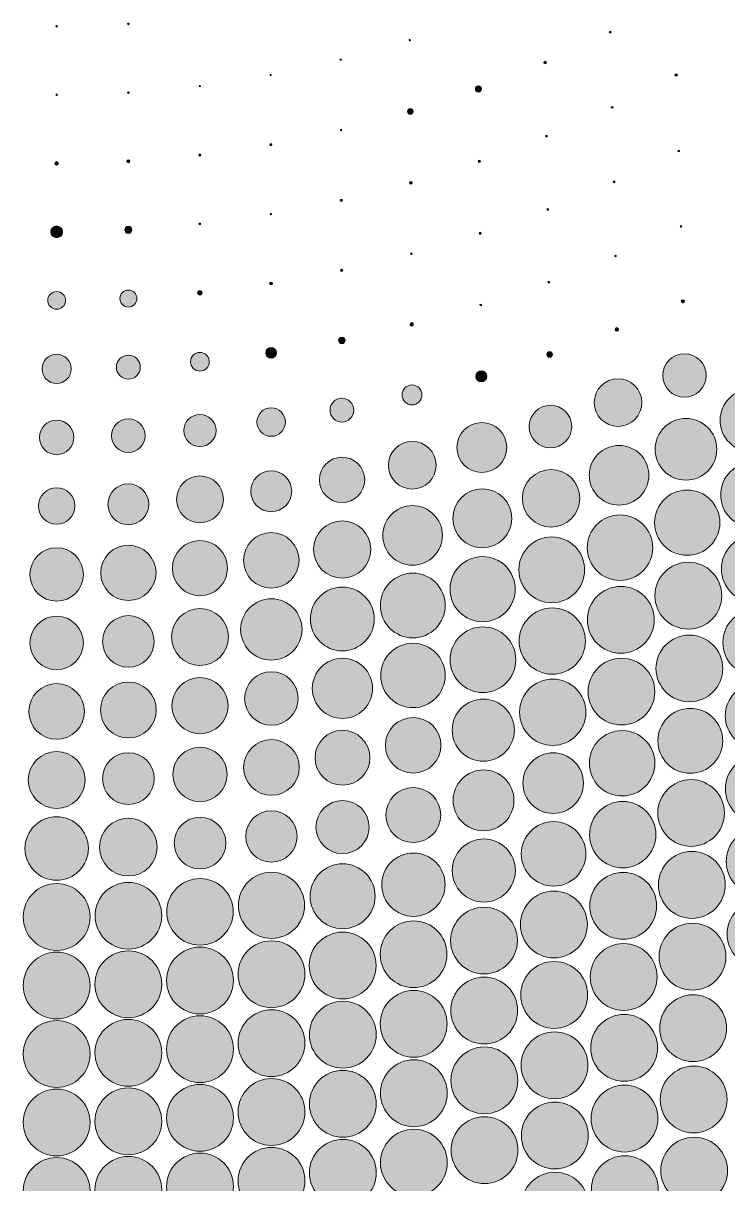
# Model space of a CAD drawing. Extents: x 3515 to 4006, y 175 to 667.
# Drawn here: x 3758 to 3809, y 257.7 to 341.8 of the extents above; entities that cross this region are included whole.
import ezdxf

# ---------------------------------------------------------------- set-up
doc = ezdxf.new("R2010")
doc.units = 0
doc.header["$MEASUREMENT"] = 0
doc.layers.add('Capa 1', color=7, linetype='Continuous', lineweight=0)

# ---------------------------------------------------------------- blocks, each defined once
blk = doc.blocks.new('Block_0')
at = {"layer": 'Capa 1', "true_color": 0x000000, "transparency": 33554687}
h = blk.add_hatch(color=18, dxfattribs=at)
h.dxf.hatch_style = 2
edge = h.paths.add_edge_path()
edge.add_arc((3760.415, 341.553), 0.0593, 0, 360)
h = blk.add_hatch(color=18, dxfattribs=at)
h.dxf.hatch_style = 2
edge = h.paths.add_edge_path()
edge.add_arc((3765.608, 341.723), 0.0557, 0, 360)
h = blk.add_hatch(color=18, dxfattribs=at)
h.dxf.hatch_style = 2
edge = h.paths.add_edge_path()
edge.add_arc((3785.989, 340.561), 0.0484, 0, 360)
h = blk.add_hatch(color=18, dxfattribs=at)
h.dxf.hatch_style = 2
edge = h.paths.add_edge_path()
edge.add_arc((3800.504, 341.129), 0.0629, 0, 360)
h = blk.add_hatch(color=18, dxfattribs=at)
h.dxf.hatch_style = 2
edge = h.paths.add_edge_path()
edge.add_arc((3780.992, 339.139), 0.0448, 0, 360)
h = blk.add_hatch(color=18, dxfattribs=at)
h.dxf.hatch_style = 2
edge = h.paths.add_edge_path()
edge.add_arc((3795.795, 338.934), 0.0871, 0, 360)
h = blk.add_hatch(color=18, dxfattribs=at)
h.dxf.hatch_style = 2
edge = h.paths.add_edge_path()
edge.add_arc((3775.916, 338.027), 0.0375, 0, 360)
h = blk.add_hatch(color=18, dxfattribs=at)
h.dxf.hatch_style = 2
edge = h.paths.add_edge_path()
edge.add_arc((3805.291, 338.03), 0.092, 0, 360)
h = blk.add_hatch(color=18, dxfattribs=at)
h.dxf.hatch_style = 2
edge = h.paths.add_edge_path()
edge.add_arc((3770.782, 337.23), 0.0436, 0, 360)
h = blk.add_hatch(color=18, dxfattribs=at)
h.dxf.hatch_style = 2
edge = h.paths.add_edge_path()
edge.add_arc((3790.966, 337.015), 0.223, 0, 360)
h = blk.add_hatch(color=18, dxfattribs=at)
h.dxf.hatch_style = 2
edge = h.paths.add_edge_path()
edge.add_arc((3760.415, 336.591), 0.0557, 0, 360)
h = blk.add_hatch(color=18, dxfattribs=at)
h.dxf.hatch_style = 2
edge = h.paths.add_edge_path()
edge.add_arc((3765.608, 336.751), 0.0533, 0, 360)
h = blk.add_hatch(color=18, dxfattribs=at)
h.dxf.hatch_style = 2
edge = h.paths.add_edge_path()
edge.add_arc((3786.033, 335.381), 0.201, 0, 360)
h = blk.add_hatch(color=18, dxfattribs=at)
h.dxf.hatch_style = 2
edge = h.paths.add_edge_path()
edge.add_arc((3800.654, 335.684), 0.0654, 0, 360)
h = blk.add_hatch(color=18, dxfattribs=at)
h.dxf.hatch_style = 2
edge = h.paths.add_edge_path()
edge.add_arc((3781.015, 334.036), 0.0533, 0, 360)
h = blk.add_hatch(color=18, dxfattribs=at)
h.dxf.hatch_style = 2
edge = h.paths.add_edge_path()
edge.add_arc((3775.926, 332.985), 0.0763, 0, 360)
h = blk.add_hatch(color=18, dxfattribs=at)
h.dxf.hatch_style = 2
edge = h.paths.add_edge_path()
edge.add_arc((3795.896, 333.596), 0.0775, 0, 360)
h = blk.add_hatch(color=18, dxfattribs=at)
h.dxf.hatch_style = 2
edge = h.paths.add_edge_path()
edge.add_arc((3770.785, 332.232), 0.0714, 0, 360)
h = blk.add_hatch(color=18, dxfattribs=at)
h.dxf.hatch_style = 2
edge = h.paths.add_edge_path()
edge.add_arc((3805.473, 332.521), 0.0629, 0, 360)
h = blk.add_hatch(color=18, dxfattribs=at)
h.dxf.hatch_style = 2
edge = h.paths.add_edge_path()
edge.add_arc((3760.415, 331.628), 0.125, 0, 360)
h = blk.add_hatch(color=18, dxfattribs=at)
h.dxf.hatch_style = 2
edge = h.paths.add_edge_path()
edge.add_arc((3765.609, 331.779), 0.108, 0, 360)
h = blk.add_hatch(color=18, dxfattribs=at)
h.dxf.hatch_style = 2
edge = h.paths.add_edge_path()
edge.add_arc((3791.03, 331.774), 0.0944, 0, 360)
h = blk.add_hatch(color=18, dxfattribs=at)
h.dxf.hatch_style = 2
edge = h.paths.add_edge_path()
edge.add_arc((3786.071, 330.223), 0.098, 0, 360)
h = blk.add_hatch(color=18, dxfattribs=at)
h.dxf.hatch_style = 2
edge = h.paths.add_edge_path()
edge.add_arc((3800.783, 330.284), 0.0678, 0, 360)
h = blk.add_hatch(color=18, dxfattribs=at)
h.dxf.hatch_style = 2
edge = h.paths.add_edge_path()
edge.add_arc((3781.034, 328.948), 0.0726, 0, 360)
h = blk.add_hatch(color=18, dxfattribs=at)
h.dxf.hatch_style = 2
edge = h.paths.add_edge_path()
edge.add_arc((3775.934, 327.952), 0.0496, 0, 360)
h = blk.add_hatch(color=18, dxfattribs=at)
h.dxf.hatch_style = 2
edge = h.paths.add_edge_path()
edge.add_arc((3795.983, 328.295), 0.0654, 0, 360)
h = blk.add_hatch(color=18, dxfattribs=at)
h.dxf.hatch_style = 2
edge = h.paths.add_edge_path()
edge.add_arc((3760.415, 326.666), 0.427, 0, 360)
h = blk.add_hatch(color=18, dxfattribs=at)
h.dxf.hatch_style = 2
edge = h.paths.add_edge_path()
edge.add_arc((3765.609, 326.809), 0.255, 0, 360)
h = blk.add_hatch(color=18, dxfattribs=at)
h.dxf.hatch_style = 2
edge = h.paths.add_edge_path()
edge.add_arc((3770.787, 327.238), 0.069, 0, 360)
h = blk.add_hatch(color=18, dxfattribs=at)
h.dxf.hatch_style = 2
edge = h.paths.add_edge_path()
edge.add_arc((3805.631, 327.061), 0.0617, 0, 360)
h = blk.add_hatch(color=18, dxfattribs=at)
h.dxf.hatch_style = 2
edge = h.paths.add_edge_path()
edge.add_arc((3791.085, 326.561), 0.0763, 0, 360)
h = blk.add_hatch(color=18, dxfattribs=at)
h.dxf.hatch_style = 2
edge = h.paths.add_edge_path()
edge.add_arc((3786.103, 325.085), 0.0666, 0, 360)
h = blk.add_hatch(color=18, dxfattribs=at)
h.dxf.hatch_style = 2
edge = h.paths.add_edge_path()
edge.add_arc((3800.894, 324.924), 0.0569, 0, 360)
h = blk.add_hatch(color=18, dxfattribs=at)
h.dxf.hatch_style = 2
edge = h.paths.add_edge_path()
edge.add_arc((3781.05, 323.872), 0.0847, 0, 360)
h = blk.add_hatch(color=18, dxfattribs=at)
h.dxf.hatch_style = 2
edge = h.paths.add_edge_path()
edge.add_arc((3775.941, 322.925), 0.102, 0, 360)
h = blk.add_hatch(color=18, dxfattribs=at)
h.dxf.hatch_style = 2
edge = h.paths.add_edge_path()
edge.add_arc((3796.057, 323.026), 0.0678, 0, 360)
h = blk.add_hatch(color=18, dxfattribs=at)
h.dxf.hatch_style = 2
edge = h.paths.add_edge_path()
edge.add_arc((3760.415, 321.703), 0.643, 0, 360)
h = blk.add_hatch(color=18, dxfattribs=at)
h.dxf.hatch_style = 2
edge = h.paths.add_edge_path()
edge.add_arc((3765.609, 321.839), 0.616, 0, 360)
h = blk.add_hatch(color=18, dxfattribs=at)
h.dxf.hatch_style = 2
edge = h.paths.add_edge_path()
edge.add_arc((3770.789, 322.247), 0.166, 0, 360)
h = blk.add_hatch(color=18, dxfattribs=at)
h.dxf.hatch_style = 2
edge = h.paths.add_edge_path()
edge.add_arc((3791.132, 321.371), 0.0593, 0, 360)
h = blk.add_hatch(color=18, dxfattribs=at)
h.dxf.hatch_style = 2
edge = h.paths.add_edge_path()
edge.add_arc((3805.768, 321.644), 0.111, 0, 360)
h = blk.add_hatch(color=18, dxfattribs=at)
h.dxf.hatch_style = 2
edge = h.paths.add_edge_path()
edge.add_arc((3786.13, 319.963), 0.131, 0, 360)
h = blk.add_hatch(color=18, dxfattribs=at)
h.dxf.hatch_style = 2
edge = h.paths.add_edge_path()
edge.add_arc((3800.991, 319.599), 0.132, 0, 360)
h = blk.add_hatch(color=18, dxfattribs=at)
h.dxf.hatch_style = 2
edge = h.paths.add_edge_path()
edge.add_arc((3781.064, 318.807), 0.238, 0, 360)
h = blk.add_hatch(color=18, dxfattribs=at)
h.dxf.hatch_style = 2
edge = h.paths.add_edge_path()
edge.add_arc((3760.415, 316.741), 1.057, 0, 360)
h = blk.add_hatch(color=18, dxfattribs=at)
h.dxf.hatch_style = 2
edge = h.paths.add_edge_path()
edge.add_arc((3770.791, 317.259), 0.678, 0, 360)
h = blk.add_hatch(color=18, dxfattribs=at)
h.dxf.hatch_style = 2
edge = h.paths.add_edge_path()
edge.add_arc((3775.947, 317.905), 0.386, 0, 360)
h = blk.add_hatch(color=18, dxfattribs=at)
h.dxf.hatch_style = 2
edge = h.paths.add_edge_path()
edge.add_arc((3796.122, 317.783), 0.203, 0, 360)
h = blk.add_hatch(color=18, dxfattribs=at)
h.dxf.hatch_style = 2
edge = h.paths.add_edge_path()
edge.add_arc((3805.887, 316.265), 1.577, 0, 360)
h = blk.add_hatch(color=18, dxfattribs=at)
h.dxf.hatch_style = 2
edge = h.paths.add_edge_path()
edge.add_arc((3765.609, 316.87), 0.867, 0, 360)
h = blk.add_hatch(color=18, dxfattribs=at)
h.dxf.hatch_style = 2
edge = h.paths.add_edge_path()
edge.add_arc((3791.173, 316.201), 0.396, 0, 360)
h = blk.add_hatch(color=18, dxfattribs=at)
h.dxf.hatch_style = 2
edge = h.paths.add_edge_path()
edge.add_arc((3786.154, 314.856), 0.721, 0, 360)
h = blk.add_hatch(color=18, dxfattribs=at)
h.dxf.hatch_style = 2
edge = h.paths.add_edge_path()
edge.add_arc((3801.075, 314.304), 1.726, 0, 360)
h = blk.add_hatch(color=18, dxfattribs=at)
h.dxf.hatch_style = 2
edge = h.paths.add_edge_path()
edge.add_arc((3810.748, 313.012), 2.28, 0, 360)
h = blk.add_hatch(color=18, dxfattribs=at)
h.dxf.hatch_style = 2
edge = h.paths.add_edge_path()
edge.add_arc((3781.076, 313.751), 0.861, 0, 360)
h = blk.add_hatch(color=18, dxfattribs=at)
h.dxf.hatch_style = 2
edge = h.paths.add_edge_path()
edge.add_arc((3775.952, 312.89), 1.031, 0, 360)
h = blk.add_hatch(color=18, dxfattribs=at)
h.dxf.hatch_style = 2
edge = h.paths.add_edge_path()
edge.add_arc((3796.179, 312.564), 1.54, 0, 360)
h = blk.add_hatch(color=18, dxfattribs=at)
h.dxf.hatch_style = 2
edge = h.paths.add_edge_path()
edge.add_arc((3760.415, 311.778), 1.25, 0, 360)
h = blk.add_hatch(color=18, dxfattribs=at)
h.dxf.hatch_style = 2
edge = h.paths.add_edge_path()
edge.add_arc((3765.61, 311.902), 1.215, 0, 360)
h = blk.add_hatch(color=18, dxfattribs=at)
h.dxf.hatch_style = 2
edge = h.paths.add_edge_path()
edge.add_arc((3770.793, 312.273), 1.164, 0, 360)
h = blk.add_hatch(color=18, dxfattribs=at)
h.dxf.hatch_style = 2
edge = h.paths.add_edge_path()
edge.add_arc((3791.209, 311.048), 1.803, 0, 360)
h = blk.add_hatch(color=18, dxfattribs=at)
h.dxf.hatch_style = 2
edge = h.paths.add_edge_path()
edge.add_arc((3805.992, 310.919), 2.234, 0, 360)
h = blk.add_hatch(color=18, dxfattribs=at)
h.dxf.hatch_style = 2
edge = h.paths.add_edge_path()
edge.add_arc((3786.174, 309.761), 1.727, 0, 360)
h = blk.add_hatch(color=18, dxfattribs=at)
h.dxf.hatch_style = 2
edge = h.paths.add_edge_path()
edge.add_arc((3801.149, 309.036), 2.159, 0, 360)
h = blk.add_hatch(color=18, dxfattribs=at)
h.dxf.hatch_style = 2
edge = h.paths.add_edge_path()
edge.add_arc((3781.087, 308.704), 1.64, 0, 360)
h = blk.add_hatch(color=18, dxfattribs=at)
h.dxf.hatch_style = 2
edge = h.paths.add_edge_path()
edge.add_arc((3775.956, 307.879), 1.481, 0, 360)
h = blk.add_hatch(color=18, dxfattribs=at)
h.dxf.hatch_style = 2
edge = h.paths.add_edge_path()
edge.add_arc((3796.229, 307.366), 2.082, 0, 360)
h = blk.add_hatch(color=18, dxfattribs=at)
h.dxf.hatch_style = 2
edge = h.paths.add_edge_path()
edge.add_arc((3810.875, 307.617), 2.363, 0, 360)
h = blk.add_hatch(color=18, dxfattribs=at)
h.dxf.hatch_style = 2
edge = h.paths.add_edge_path()
edge.add_arc((3770.794, 307.289), 1.695, 0, 360)
h = blk.add_hatch(color=18, dxfattribs=at)
h.dxf.hatch_style = 2
edge = h.paths.add_edge_path()
edge.add_arc((3760.415, 306.816), 1.321, 0, 360)
h = blk.add_hatch(color=18, dxfattribs=at)
h.dxf.hatch_style = 2
edge = h.paths.add_edge_path()
edge.add_arc((3765.61, 306.934), 1.478, 0, 360)
h = blk.add_hatch(color=18, dxfattribs=at)
h.dxf.hatch_style = 2
edge = h.paths.add_edge_path()
edge.add_arc((3791.24, 305.912), 2.137, 0, 360)
h = blk.add_hatch(color=18, dxfattribs=at)
h.dxf.hatch_style = 2
edge = h.paths.add_edge_path()
edge.add_arc((3806.085, 305.603), 2.365, 0, 360)
h = blk.add_hatch(color=18, dxfattribs=at)
h.dxf.hatch_style = 2
edge = h.paths.add_edge_path()
edge.add_arc((3786.193, 304.677), 2.158, 0, 360)
h = blk.add_hatch(color=18, dxfattribs=at)
h.dxf.hatch_style = 2
edge = h.paths.add_edge_path()
edge.add_arc((3801.215, 303.792), 2.374, 0, 360)
h = blk.add_hatch(color=18, dxfattribs=at)
h.dxf.hatch_style = 2
edge = h.paths.add_edge_path()
edge.add_arc((3781.096, 303.663), 2.073, 0, 360)
h = blk.add_hatch(color=18, dxfattribs=at)
h.dxf.hatch_style = 2
edge = h.paths.add_edge_path()
edge.add_arc((3770.795, 302.307), 1.997, 0, 360)
h = blk.add_hatch(color=18, dxfattribs=at)
h.dxf.hatch_style = 2
edge = h.paths.add_edge_path()
edge.add_arc((3775.96, 302.872), 2.013, 0, 360)
h = blk.add_hatch(color=18, dxfattribs=at)
h.dxf.hatch_style = 2
edge = h.paths.add_edge_path()
edge.add_arc((3796.273, 302.186), 2.383, 0, 360)
h = blk.add_hatch(color=18, dxfattribs=at)
h.dxf.hatch_style = 2
edge = h.paths.add_edge_path()
edge.add_arc((3810.988, 302.253), 2.42, 0, 360)
h = blk.add_hatch(color=18, dxfattribs=at)
h.dxf.hatch_style = 2
edge = h.paths.add_edge_path()
edge.add_arc((3760.415, 301.853), 1.937, 0, 360)
h = blk.add_hatch(color=18, dxfattribs=at)
h.dxf.hatch_style = 2
edge = h.paths.add_edge_path()
edge.add_arc((3765.61, 301.967), 2.003, 0, 360)
h = blk.add_hatch(color=18, dxfattribs=at)
h.dxf.hatch_style = 2
edge = h.paths.add_edge_path()
edge.add_arc((3791.268, 300.788), 2.36, 0, 360)
h = blk.add_hatch(color=18, dxfattribs=at)
h.dxf.hatch_style = 2
edge = h.paths.add_edge_path()
edge.add_arc((3806.168, 300.313), 2.421, 0, 360)
h = blk.add_hatch(color=18, dxfattribs=at)
h.dxf.hatch_style = 2
edge = h.paths.add_edge_path()
edge.add_arc((3786.209, 299.602), 2.346, 0, 360)
h = blk.add_hatch(color=18, dxfattribs=at)
h.dxf.hatch_style = 2
edge = h.paths.add_edge_path()
edge.add_arc((3801.273, 298.568), 2.42, 0, 360)
h = blk.add_hatch(color=18, dxfattribs=at)
h.dxf.hatch_style = 2
edge = h.paths.add_edge_path()
edge.add_arc((3781.105, 298.628), 2.309, 0, 360)
h = blk.add_hatch(color=18, dxfattribs=at)
h.dxf.hatch_style = 2
edge = h.paths.add_edge_path()
edge.add_arc((3770.796, 297.326), 2.06, 0, 360)
h = blk.add_hatch(color=18, dxfattribs=at)
h.dxf.hatch_style = 2
edge = h.paths.add_edge_path()
edge.add_arc((3775.964, 297.869), 2.222, 0, 360)
h = blk.add_hatch(color=18, dxfattribs=at)
h.dxf.hatch_style = 2
edge = h.paths.add_edge_path()
edge.add_arc((3796.312, 297.023), 2.4, 0, 360)
h = blk.add_hatch(color=18, dxfattribs=at)
h.dxf.hatch_style = 2
edge = h.paths.add_edge_path()
edge.add_arc((3811.089, 296.918), 2.417, 0, 360)
h = blk.add_hatch(color=18, dxfattribs=at)
h.dxf.hatch_style = 2
edge = h.paths.add_edge_path()
edge.add_arc((3760.415, 296.891), 1.935, 0, 360)
h = blk.add_hatch(color=18, dxfattribs=at)
h.dxf.hatch_style = 2
edge = h.paths.add_edge_path()
edge.add_arc((3765.61, 297), 1.868, 0, 360)
h = blk.add_hatch(color=18, dxfattribs=at)
h.dxf.hatch_style = 2
edge = h.paths.add_edge_path()
edge.add_arc((3791.292, 295.678), 2.38, 0, 360)
h = blk.add_hatch(color=18, dxfattribs=at)
h.dxf.hatch_style = 2
edge = h.paths.add_edge_path()
edge.add_arc((3786.223, 294.536), 2.332, 0, 360)
h = blk.add_hatch(color=18, dxfattribs=at)
h.dxf.hatch_style = 2
edge = h.paths.add_edge_path()
edge.add_arc((3806.241, 295.046), 2.417, 0, 360)
h = blk.add_hatch(color=18, dxfattribs=at)
h.dxf.hatch_style = 2
edge = h.paths.add_edge_path()
edge.add_arc((3781.112, 293.599), 2.179, 0, 360)
h = blk.add_hatch(color=18, dxfattribs=at)
h.dxf.hatch_style = 2
edge = h.paths.add_edge_path()
edge.add_arc((3801.325, 293.364), 2.415, 0, 360)
h = blk.add_hatch(color=18, dxfattribs=at)
h.dxf.hatch_style = 2
edge = h.paths.add_edge_path()
edge.add_arc((3770.797, 292.347), 2.033, 0, 360)
h = blk.add_hatch(color=18, dxfattribs=at)
h.dxf.hatch_style = 2
edge = h.paths.add_edge_path()
edge.add_arc((3775.967, 292.869), 1.938, 0, 360)
h = blk.add_hatch(color=18, dxfattribs=at)
h.dxf.hatch_style = 2
edge = h.paths.add_edge_path()
edge.add_arc((3796.346, 291.874), 2.401, 0, 360)
h = blk.add_hatch(color=18, dxfattribs=at)
h.dxf.hatch_style = 2
edge = h.paths.add_edge_path()
edge.add_arc((3760.415, 291.928), 2.016, 0, 360)
h = blk.add_hatch(color=18, dxfattribs=at)
h.dxf.hatch_style = 2
edge = h.paths.add_edge_path()
edge.add_arc((3765.61, 292.033), 2.023, 0, 360)
h = blk.add_hatch(color=18, dxfattribs=at)
h.dxf.hatch_style = 2
edge = h.paths.add_edge_path()
edge.add_arc((3811.179, 291.609), 2.343, 0, 360)
h = blk.add_hatch(color=18, dxfattribs=at)
h.dxf.hatch_style = 2
edge = h.paths.add_edge_path()
edge.add_arc((3791.314, 290.578), 2.25, 0, 360)
h = blk.add_hatch(color=18, dxfattribs=at)
h.dxf.hatch_style = 2
edge = h.paths.add_edge_path()
edge.add_arc((3806.307, 289.801), 2.348, 0, 360)
h = blk.add_hatch(color=18, dxfattribs=at)
h.dxf.hatch_style = 2
edge = h.paths.add_edge_path()
edge.add_arc((3786.236, 289.477), 2.013, 0, 360)
h = blk.add_hatch(color=18, dxfattribs=at)
h.dxf.hatch_style = 2
edge = h.paths.add_edge_path()
edge.add_arc((3781.118, 288.575), 1.989, 0, 360)
h = blk.add_hatch(color=18, dxfattribs=at)
h.dxf.hatch_style = 2
edge = h.paths.add_edge_path()
edge.add_arc((3801.371, 288.177), 2.37, 0, 360)
h = blk.add_hatch(color=18, dxfattribs=at)
h.dxf.hatch_style = 2
edge = h.paths.add_edge_path()
edge.add_arc((3770.798, 287.369), 1.969, 0, 360)
h = blk.add_hatch(color=18, dxfattribs=at)
h.dxf.hatch_style = 2
edge = h.paths.add_edge_path()
edge.add_arc((3775.97, 287.872), 2.015, 0, 360)
h = blk.add_hatch(color=18, dxfattribs=at)
h.dxf.hatch_style = 2
edge = h.paths.add_edge_path()
edge.add_arc((3760.415, 286.966), 2.058, 0, 360)
h = blk.add_hatch(color=18, dxfattribs=at)
h.dxf.hatch_style = 2
edge = h.paths.add_edge_path()
edge.add_arc((3765.61, 287.067), 1.875, 0, 360)
h = blk.add_hatch(color=18, dxfattribs=at)
h.dxf.hatch_style = 2
edge = h.paths.add_edge_path()
edge.add_arc((3796.378, 286.738), 2.194, 0, 360)
h = blk.add_hatch(color=18, dxfattribs=at)
h.dxf.hatch_style = 2
edge = h.paths.add_edge_path()
edge.add_arc((3811.26, 286.322), 2.411, 0, 360)
h = blk.add_hatch(color=18, dxfattribs=at)
h.dxf.hatch_style = 2
edge = h.paths.add_edge_path()
edge.add_arc((3791.334, 285.487), 2.204, 0, 360)
h = blk.add_hatch(color=18, dxfattribs=at)
h.dxf.hatch_style = 2
edge = h.paths.add_edge_path()
edge.add_arc((3806.366, 284.574), 2.415, 0, 360)
h = blk.add_hatch(color=18, dxfattribs=at)
h.dxf.hatch_style = 2
edge = h.paths.add_edge_path()
edge.add_arc((3786.247, 284.426), 1.989, 0, 360)
h = blk.add_hatch(color=18, dxfattribs=at)
h.dxf.hatch_style = 2
edge = h.paths.add_edge_path()
edge.add_arc((3781.124, 283.555), 1.926, 0, 360)
h = blk.add_hatch(color=18, dxfattribs=at)
h.dxf.hatch_style = 2
edge = h.paths.add_edge_path()
edge.add_arc((3801.413, 283.004), 2.404, 0, 360)
h = blk.add_hatch(color=18, dxfattribs=at)
h.dxf.hatch_style = 2
edge = h.paths.add_edge_path()
edge.add_arc((3760.415, 282.003), 2.296, 0, 360)
h = blk.add_hatch(color=18, dxfattribs=at)
h.dxf.hatch_style = 2
edge = h.paths.add_edge_path()
edge.add_arc((3765.61, 282.101), 2.09, 0, 360)
h = blk.add_hatch(color=18, dxfattribs=at)
h.dxf.hatch_style = 2
edge = h.paths.add_edge_path()
edge.add_arc((3770.799, 282.392), 1.874, 0, 360)
h = blk.add_hatch(color=18, dxfattribs=at)
h.dxf.hatch_style = 2
edge = h.paths.add_edge_path()
edge.add_arc((3775.972, 282.877), 1.864, 0, 360)
h = blk.add_hatch(color=18, dxfattribs=at)
h.dxf.hatch_style = 2
edge = h.paths.add_edge_path()
edge.add_arc((3796.406, 281.614), 2.337, 0, 360)
h = blk.add_hatch(color=18, dxfattribs=at)
h.dxf.hatch_style = 2
edge = h.paths.add_edge_path()
edge.add_arc((3811.333, 281.057), 2.421, 0, 360)
h = blk.add_hatch(color=18, dxfattribs=at)
h.dxf.hatch_style = 2
edge = h.paths.add_edge_path()
edge.add_arc((3791.352, 280.406), 2.288, 0, 360)
h = blk.add_hatch(color=18, dxfattribs=at)
h.dxf.hatch_style = 2
edge = h.paths.add_edge_path()
edge.add_arc((3786.257, 279.38), 2.295, 0, 360)
h = blk.add_hatch(color=18, dxfattribs=at)
h.dxf.hatch_style = 2
edge = h.paths.add_edge_path()
edge.add_arc((3806.42, 279.365), 2.421, 0, 360)
h = blk.add_hatch(color=18, dxfattribs=at)
h.dxf.hatch_style = 2
edge = h.paths.add_edge_path()
edge.add_arc((3781.129, 278.54), 2.353, 0, 360)
h = blk.add_hatch(color=18, dxfattribs=at)
h.dxf.hatch_style = 2
edge = h.paths.add_edge_path()
edge.add_arc((3775.975, 277.885), 2.398, 0, 360)
h = blk.add_hatch(color=18, dxfattribs=at)
h.dxf.hatch_style = 2
edge = h.paths.add_edge_path()
edge.add_arc((3801.45, 277.846), 2.421, 0, 360)
h = blk.add_hatch(color=18, dxfattribs=at)
h.dxf.hatch_style = 2
edge = h.paths.add_edge_path()
edge.add_arc((3760.415, 277.041), 2.421, 0, 360)
h = blk.add_hatch(color=18, dxfattribs=at)
h.dxf.hatch_style = 2
edge = h.paths.add_edge_path()
edge.add_arc((3765.61, 277.135), 2.413, 0, 360)
h = blk.add_hatch(color=18, dxfattribs=at)
h.dxf.hatch_style = 2
edge = h.paths.add_edge_path()
edge.add_arc((3770.799, 277.416), 2.407, 0, 360)
h = blk.add_hatch(color=18, dxfattribs=at)
h.dxf.hatch_style = 2
edge = h.paths.add_edge_path()
edge.add_arc((3796.431, 276.501), 2.421, 0, 360)
h = blk.add_hatch(color=18, dxfattribs=at)
h.dxf.hatch_style = 2
edge = h.paths.add_edge_path()
edge.add_arc((3791.368, 275.332), 2.417, 0, 360)
h = blk.add_hatch(color=18, dxfattribs=at)
h.dxf.hatch_style = 2
edge = h.paths.add_edge_path()
edge.add_arc((3811.399, 275.81), 2.421, 0, 360)
h = blk.add_hatch(color=18, dxfattribs=at)
h.dxf.hatch_style = 2
edge = h.paths.add_edge_path()
edge.add_arc((3786.267, 274.34), 2.417, 0, 360)
h = blk.add_hatch(color=18, dxfattribs=at)
h.dxf.hatch_style = 2
edge = h.paths.add_edge_path()
edge.add_arc((3806.468, 274.171), 2.421, 0, 360)
h = blk.add_hatch(color=18, dxfattribs=at)
h.dxf.hatch_style = 2
edge = h.paths.add_edge_path()
edge.add_arc((3781.134, 273.527), 2.421, 0, 360)
h = blk.add_hatch(color=18, dxfattribs=at)
h.dxf.hatch_style = 2
edge = h.paths.add_edge_path()
edge.add_arc((3775.976, 272.894), 2.421, 0, 360)
h = blk.add_hatch(color=18, dxfattribs=at)
h.dxf.hatch_style = 2
edge = h.paths.add_edge_path()
edge.add_arc((3801.484, 272.699), 2.421, 0, 360)
h = blk.add_hatch(color=18, dxfattribs=at)
h.dxf.hatch_style = 2
edge = h.paths.add_edge_path()
edge.add_arc((3760.415, 272.079), 2.421, 0, 360)
h = blk.add_hatch(color=18, dxfattribs=at)
h.dxf.hatch_style = 2
edge = h.paths.add_edge_path()
edge.add_arc((3765.61, 272.169), 2.421, 0, 360)
h = blk.add_hatch(color=18, dxfattribs=at)
h.dxf.hatch_style = 2
edge = h.paths.add_edge_path()
edge.add_arc((3770.8, 272.441), 2.421, 0, 360)
h = blk.add_hatch(color=18, dxfattribs=at)
h.dxf.hatch_style = 2
edge = h.paths.add_edge_path()
edge.add_arc((3796.454, 271.397), 2.421, 0, 360)
h = blk.add_hatch(color=18, dxfattribs=at)
h.dxf.hatch_style = 2
edge = h.paths.add_edge_path()
edge.add_arc((3791.382, 270.265), 2.421, 0, 360)
h = blk.add_hatch(color=18, dxfattribs=at)
h.dxf.hatch_style = 2
edge = h.paths.add_edge_path()
edge.add_arc((3786.275, 269.305), 2.421, 0, 360)
h = blk.add_hatch(color=18, dxfattribs=at)
h.dxf.hatch_style = 2
edge = h.paths.add_edge_path()
edge.add_arc((3781.138, 268.518), 2.421, 0, 360)
h = blk.add_hatch(color=18, dxfattribs=at)
h.dxf.hatch_style = 2
edge = h.paths.add_edge_path()
edge.add_arc((3806.512, 268.991), 2.421, 0, 360)
h = blk.add_hatch(color=18, dxfattribs=at)
h.dxf.hatch_style = 2
edge = h.paths.add_edge_path()
edge.add_arc((3770.8, 267.467), 2.421, 0, 360)
h = blk.add_hatch(color=18, dxfattribs=at)
h.dxf.hatch_style = 2
edge = h.paths.add_edge_path()
edge.add_arc((3775.978, 267.905), 2.421, 0, 360)
h = blk.add_hatch(color=18, dxfattribs=at)
h.dxf.hatch_style = 2
edge = h.paths.add_edge_path()
edge.add_arc((3801.515, 267.564), 2.421, 0, 360)
h = blk.add_hatch(color=18, dxfattribs=at)
h.dxf.hatch_style = 2
edge = h.paths.add_edge_path()
edge.add_arc((3760.415, 267.116), 2.421, 0, 360)
h = blk.add_hatch(color=18, dxfattribs=at)
h.dxf.hatch_style = 2
edge = h.paths.add_edge_path()
edge.add_arc((3765.611, 267.204), 2.421, 0, 360)
h = blk.add_hatch(color=18, dxfattribs=at)
h.dxf.hatch_style = 2
edge = h.paths.add_edge_path()
edge.add_arc((3796.474, 266.302), 2.421, 0, 360)
h = blk.add_hatch(color=18, dxfattribs=at)
h.dxf.hatch_style = 2
edge = h.paths.add_edge_path()
edge.add_arc((3791.395, 265.205), 2.421, 0, 360)
h = blk.add_hatch(color=18, dxfattribs=at)
h.dxf.hatch_style = 2
edge = h.paths.add_edge_path()
edge.add_arc((3786.283, 264.275), 2.421, 0, 360)
h = blk.add_hatch(color=18, dxfattribs=at)
h.dxf.hatch_style = 2
edge = h.paths.add_edge_path()
edge.add_arc((3781.142, 263.512), 2.421, 0, 360)
h = blk.add_hatch(color=18, dxfattribs=at)
h.dxf.hatch_style = 2
edge = h.paths.add_edge_path()
edge.add_arc((3806.552, 263.825), 2.421, 0, 360)
h = blk.add_hatch(color=18, dxfattribs=at)
h.dxf.hatch_style = 2
edge = h.paths.add_edge_path()
edge.add_arc((3770.801, 262.494), 2.421, 0, 360)
h = blk.add_hatch(color=18, dxfattribs=at)
h.dxf.hatch_style = 2
edge = h.paths.add_edge_path()
edge.add_arc((3775.98, 262.918), 2.421, 0, 360)
h = blk.add_hatch(color=18, dxfattribs=at)
h.dxf.hatch_style = 2
edge = h.paths.add_edge_path()
edge.add_arc((3801.543, 262.44), 2.421, 0, 360)
h = blk.add_hatch(color=18, dxfattribs=at)
h.dxf.hatch_style = 2
edge = h.paths.add_edge_path()
edge.add_arc((3760.415, 262.154), 2.421, 0, 360)
h = blk.add_hatch(color=18, dxfattribs=at)
h.dxf.hatch_style = 2
edge = h.paths.add_edge_path()
edge.add_arc((3765.611, 262.239), 2.421, 0, 360)
h = blk.add_hatch(color=18, dxfattribs=at)
h.dxf.hatch_style = 2
edge = h.paths.add_edge_path()
edge.add_arc((3796.493, 261.215), 2.421, 0, 360)
h = blk.add_hatch(color=18, dxfattribs=at)
h.dxf.hatch_style = 2
edge = h.paths.add_edge_path()
edge.add_arc((3791.407, 260.15), 2.421, 0, 360)
h = blk.add_hatch(color=18, dxfattribs=at)
h.dxf.hatch_style = 2
edge = h.paths.add_edge_path()
edge.add_arc((3786.289, 259.248), 2.421, 0, 360)
h = blk.add_hatch(color=18, dxfattribs=at)
h.dxf.hatch_style = 2
edge = h.paths.add_edge_path()
edge.add_arc((3781.146, 258.509), 2.421, 0, 360)
h = blk.add_hatch(color=18, dxfattribs=at)
h.dxf.hatch_style = 2
edge = h.paths.add_edge_path()
edge.add_arc((3806.588, 258.67), 2.421, 0, 360)
h = blk.add_hatch(color=18, dxfattribs=at)
h.dxf.hatch_style = 2
edge = h.paths.add_edge_path()
edge.add_arc((3770.801, 257.521), 2.421, 0, 360)
h = blk.add_hatch(color=18, dxfattribs=at)
h.dxf.hatch_style = 2
edge = h.paths.add_edge_path()
edge.add_arc((3775.981, 257.933), 2.421, 0, 360)
h = blk.add_hatch(color=18, dxfattribs=at)
h.dxf.hatch_style = 2
edge = h.paths.add_edge_path()
edge.add_arc((3760.415, 257.191), 2.421, 0, 360)
h = blk.add_hatch(color=18, dxfattribs=at)
h.dxf.hatch_style = 2
edge = h.paths.add_edge_path()
edge.add_arc((3765.611, 257.274), 2.421, 0, 360)
h = blk.add_hatch(color=18, dxfattribs=at)
h.dxf.hatch_style = 2
edge = h.paths.add_edge_path()
edge.add_arc((3801.569, 257.325), 2.421, 0, 360)
h = blk.add_hatch(color=18, dxfattribs=at)
h.dxf.hatch_style = 2
edge = h.paths.add_edge_path()
edge.add_arc((3796.511, 256.135), 2.421, 0, 360)
at = {"layer": 'Capa 1'}
for centre, radius in [((3760.415, 341.553), 0.0593), ((3765.608, 341.723), 0.0557), ((3785.989, 340.561), 0.0484), ((3800.504, 341.129), 0.0629), ((3780.992, 339.139), 0.0448), ((3795.795, 338.934), 0.0871), ((3775.916, 338.027), 0.0375), ((3805.291, 338.03), 0.092), ((3770.782, 337.23), 0.0436), ((3790.966, 337.015), 0.223), ((3760.415, 336.591), 0.0557), ((3765.608, 336.751), 0.0533), ((3786.033, 335.381), 0.201), ((3800.654, 335.684), 0.0654), ((3781.015, 334.036), 0.0533), ((3775.926, 332.985), 0.0763), ((3795.896, 333.596), 0.0775), ((3770.785, 332.232), 0.0714), ((3805.473, 332.521), 0.0629), ((3760.415, 331.628), 0.125), ((3765.609, 331.779), 0.108), ((3791.03, 331.774), 0.0944), ((3786.071, 330.223), 0.098), ((3800.783, 330.284), 0.0678), ((3781.034, 328.948), 0.0726), ((3775.934, 327.952), 0.0496), ((3795.983, 328.295), 0.0654), ((3760.415, 326.666), 0.427), ((3765.609, 326.809), 0.255), ((3770.787, 327.238), 0.069), ((3805.631, 327.061), 0.0617), ((3791.085, 326.561), 0.0763), ((3786.103, 325.085), 0.0666), ((3800.894, 324.924), 0.0569), ((3781.05, 323.872), 0.0847), ((3775.941, 322.925), 0.102), ((3796.057, 323.026), 0.0678), ((3760.415, 321.703), 0.643), ((3765.609, 321.839), 0.616), ((3770.789, 322.247), 0.166), ((3791.132, 321.371), 0.0593), ((3805.768, 321.644), 0.111), ((3786.13, 319.963), 0.131), ((3800.991, 319.599), 0.132), ((3781.064, 318.807), 0.238), ((3760.415, 316.741), 1.057), ((3770.791, 317.259), 0.678), ((3775.947, 317.905), 0.386), ((3796.122, 317.783), 0.203), ((3805.887, 316.265), 1.577), ((3765.609, 316.87), 0.867), ((3791.173, 316.201), 0.396), ((3786.154, 314.856), 0.721), ((3801.075, 314.304), 1.726), ((3810.748, 313.012), 2.28), ((3781.076, 313.751), 0.861), ((3775.952, 312.89), 1.031), ((3796.179, 312.564), 1.54), ((3760.415, 311.778), 1.25), ((3765.61, 311.902), 1.215), ((3770.793, 312.273), 1.164), ((3791.209, 311.048), 1.803), ((3805.992, 310.919), 2.234), ((3786.174, 309.761), 1.727), ((3801.149, 309.036), 2.159), ((3781.087, 308.704), 1.64), ((3775.956, 307.879), 1.481), ((3796.229, 307.366), 2.082), ((3810.875, 307.617), 2.363), ((3770.794, 307.289), 1.695), ((3760.415, 306.816), 1.321), ((3765.61, 306.934), 1.478), ((3791.24, 305.912), 2.137), ((3806.085, 305.603), 2.365), ((3786.193, 304.677), 2.158), ((3801.215, 303.792), 2.374), ((3781.096, 303.663), 2.073), ((3770.795, 302.307), 1.997), ((3775.96, 302.872), 2.013), ((3796.273, 302.186), 2.383), ((3810.988, 302.253), 2.42), ((3760.415, 301.853), 1.937), ((3765.61, 301.967), 2.003), ((3791.268, 300.788), 2.36), ((3806.168, 300.313), 2.421), ((3786.209, 299.602), 2.346), ((3801.273, 298.568), 2.42), ((3781.105, 298.628), 2.309), ((3770.796, 297.326), 2.06), ((3775.964, 297.869), 2.222), ((3796.312, 297.023), 2.4), ((3811.089, 296.918), 2.417), ((3760.415, 296.891), 1.935), ((3765.61, 297), 1.868), ((3791.292, 295.678), 2.38), ((3786.223, 294.536), 2.332), ((3806.241, 295.046), 2.417), ((3781.112, 293.599), 2.179), ((3801.325, 293.364), 2.415), ((3770.797, 292.347), 2.033), ((3775.967, 292.869), 1.938), ((3796.346, 291.874), 2.401), ((3760.415, 291.928), 2.016), ((3765.61, 292.033), 2.023), ((3811.179, 291.609), 2.343), ((3791.314, 290.578), 2.25), ((3806.307, 289.801), 2.348), ((3786.236, 289.477), 2.013), ((3781.118, 288.575), 1.989), ((3801.371, 288.177), 2.37), ((3770.798, 287.369), 1.969), ((3775.97, 287.872), 2.015), ((3760.415, 286.966), 2.058), ((3765.61, 287.067), 1.875), ((3796.378, 286.738), 2.194), ((3811.26, 286.322), 2.411), ((3791.334, 285.487), 2.204), ((3806.366, 284.574), 2.415), ((3786.247, 284.426), 1.989), ((3781.124, 283.555), 1.926), ((3801.413, 283.004), 2.404), ((3760.415, 282.003), 2.296), ((3765.61, 282.101), 2.09), ((3770.799, 282.392), 1.874), ((3775.972, 282.877), 1.864), ((3796.406, 281.614), 2.337), ((3811.333, 281.057), 2.421), ((3791.352, 280.406), 2.288), ((3786.257, 279.38), 2.295), ((3806.42, 279.365), 2.421), ((3781.129, 278.54), 2.353), ((3775.975, 277.885), 2.398), ((3801.45, 277.846), 2.421), ((3760.415, 277.041), 2.421), ((3765.61, 277.135), 2.413), ((3770.799, 277.416), 2.407), ((3796.431, 276.501), 2.421), ((3791.368, 275.332), 2.417), ((3811.399, 275.81), 2.421), ((3786.267, 274.34), 2.417), ((3806.468, 274.171), 2.421), ((3781.134, 273.527), 2.421), ((3775.976, 272.894), 2.421), ((3801.484, 272.699), 2.421), ((3760.415, 272.079), 2.421), ((3765.61, 272.169), 2.421), ((3770.8, 272.441), 2.421), ((3796.454, 271.397), 2.421), ((3791.382, 270.265), 2.421), ((3786.275, 269.305), 2.421), ((3781.138, 268.518), 2.421), ((3806.512, 268.991), 2.421), ((3770.8, 267.467), 2.421), ((3775.978, 267.905), 2.421), ((3801.515, 267.564), 2.421), ((3760.415, 267.116), 2.421), ((3765.611, 267.204), 2.421), ((3796.474, 266.302), 2.421), ((3791.395, 265.205), 2.421), ((3786.283, 264.275), 2.421), ((3781.142, 263.512), 2.421), ((3806.552, 263.825), 2.421), ((3770.801, 262.494), 2.421), ((3775.98, 262.918), 2.421), ((3801.543, 262.44), 2.421), ((3760.415, 262.154), 2.421), ((3765.611, 262.239), 2.421), ((3796.493, 261.215), 2.421), ((3791.407, 260.15), 2.421), ((3786.289, 259.248), 2.421), ((3781.146, 258.509), 2.421), ((3806.588, 258.67), 2.421), ((3770.801, 257.521), 2.421), ((3775.981, 257.933), 2.421), ((3760.415, 257.191), 2.421), ((3765.611, 257.274), 2.421), ((3801.569, 257.325), 2.421), ((3796.511, 256.135), 2.421)]:
    blk.add_circle(centre, radius, dxfattribs=at)

msp = doc.modelspace()

# ---------------------------------------------------------------- block references
at = {"layer": 'Capa 1'}
msp.add_blockref('Block_0', (0, 0), dxfattribs=at)

doc.saveas('drawing.dxf')
